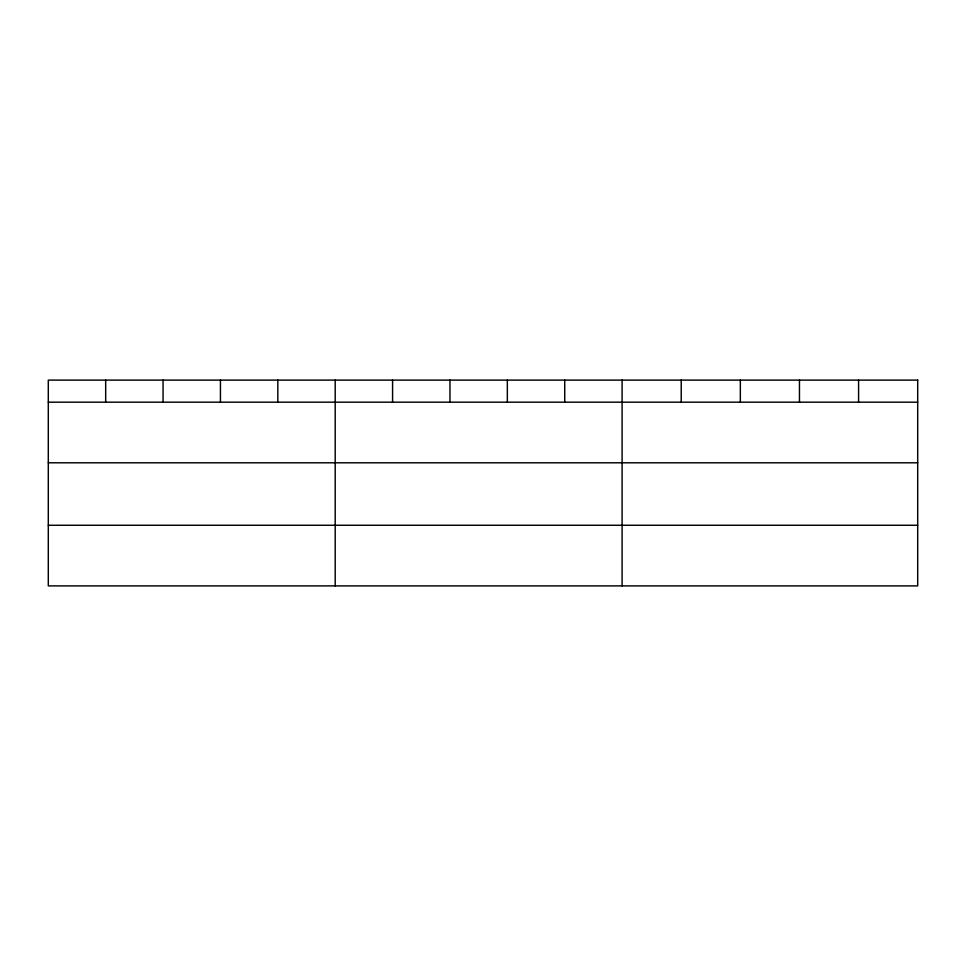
<?xml version="1.0" encoding="UTF-8"?>
<svg xmlns="http://www.w3.org/2000/svg" width="966" height="966" viewBox="0 0 966 966"><rect width="100%" height="100%" fill="white"/><g stroke="black" fill="none" stroke-linecap="round" stroke-linejoin="round"><path stroke-width="1.45" d="M48.3 402.182L917.7 402.182M48.3 462.799L917.7 462.799M48.3 525.263L917.7 525.263M858.581 380.109L858.581 402.182M799.462 380.109L799.462 402.182M740.342 380.109L740.342 402.182M681.223 380.109L681.223 402.182M622.104 380.109L622.104 585.891M564.724 380.109L564.724 402.182M507.343 380.109L507.343 402.182M449.963 380.109L449.963 402.182M392.582 380.109L392.582 402.182M335.202 380.109L335.202 585.891M277.822 380.109L277.822 402.182M220.441 380.109L220.441 402.182M163.061 380.109L163.061 402.182M105.68 380.109L105.68 402.182M917.7 380.109L48.3 380.109L48.3 585.891L917.7 585.891L917.7 380.109"/></g></svg>
